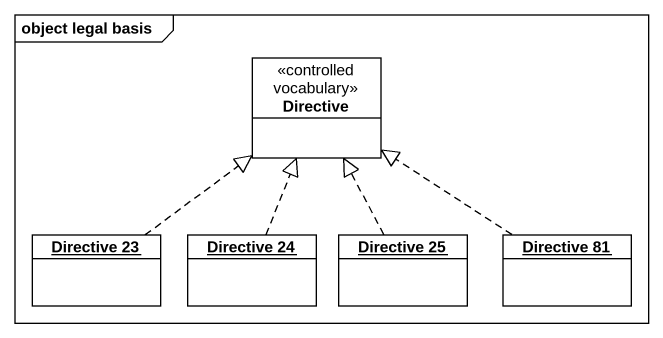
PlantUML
@startuml
mainframe object legal basis
hide circle
hide empty members
class Directive <<controlled vocabulary>>
object "Directive 23" as Directive_23
object "Directive 24" as Directive_24
object "Directive 25" as Directive_25
object "Directive 81" as Directive_81
Directive_23 .up.|> Directive
Directive_24 .up.|> Directive
Directive_25 .up.|> Directive
Directive_81 .up.|> Directive
@enduml
